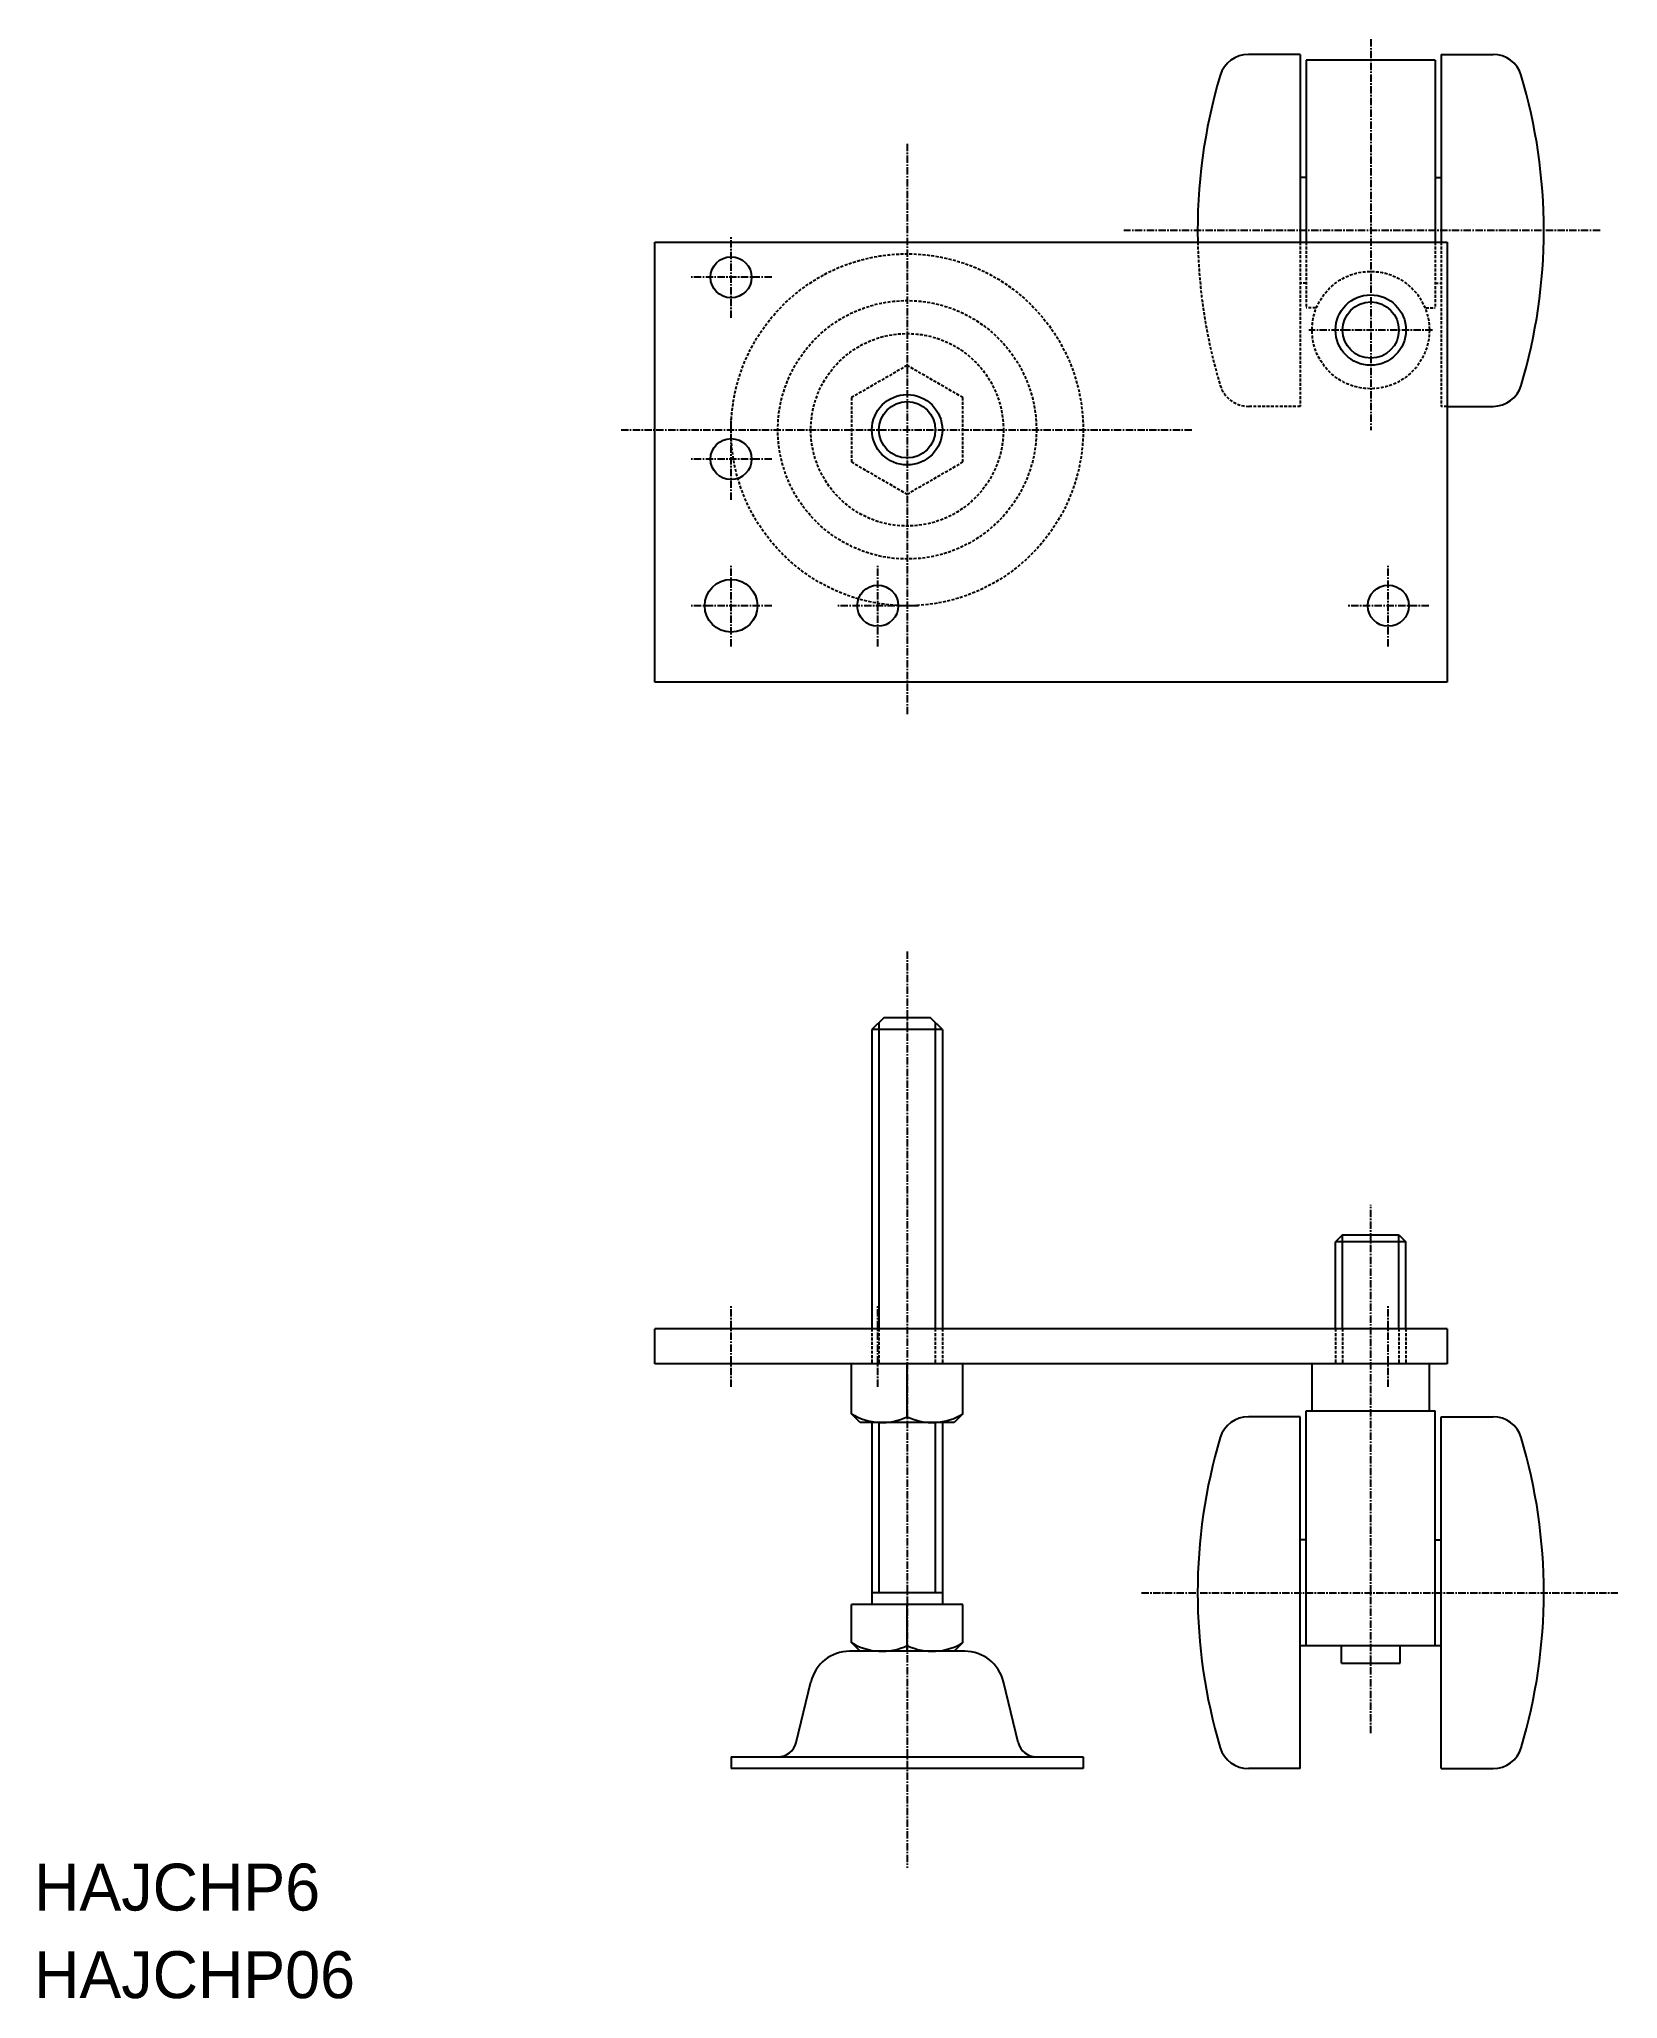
# Model space of a CAD drawing. Extents: x 1 to 270, y 0 to 334.
import ezdxf

# ---------------------------------------------------------------- set-up
doc = ezdxf.new("R2010")
doc.units = 0
doc.linetypes.add('CENTER', pattern=[2, 1.25, -0.25, 0.25, -0.25])
doc.linetypes.add('DASHED', pattern=[0.75, 0.5, -0.25])
doc.layers.get('0').update_dxf_attribs({"linetype": 'CONTINUOUS'})
doc.layers.add('CENTER', color=1, linetype='CENTER')

msp = doc.modelspace()

# ---------------------------------------------------------------- linework, layer by layer
at = {"color": 7, "linetype": 'CONTINUOUS'}
for p, q in [((215.78, 331.39), (206.93, 331.39)), ((215.78, 331.39), (215.78, 299.39)), ((239.78, 331.39), (239.78, 299.39)), ((239.78, 331.39), (248.64, 331.39)), ((216.78, 330.39), (216.78, 299.39)), ((238.78, 330.39), (216.78, 330.39)), ((238.78, 330.39), (238.78, 299.39)), ((216.78, 310.39), (215.78, 310.39)), ((238.78, 310.39), (239.78, 310.39)), ((105.78, 299.39), (240.78, 299.39)), ((105.78, 224.39), (105.78, 299.39)), ((240.78, 299.39), (240.78, 224.39)), ((240.78, 271.39), (248.64, 271.39)), ((240.78, 224.39), (105.78, 224.39)), ((144.79, 167.13), (142.79, 165.13)), ((152.79, 167.13), (144.79, 167.13)), ((154.79, 165.13), (152.79, 167.13)), ((142.79, 165.13), (142.79, 114.13)), ((154.79, 165.13), (142.79, 165.13)), ((154.79, 165.13), (154.79, 114.13)), ((222.98, 130.13), (221.78, 128.93)), ((221.78, 114.13), (221.78, 128.93)), ((233.78, 128.93), (221.78, 128.93)), ((222.98, 130.13), (232.58, 130.13)), ((232.58, 130.13), (233.78, 128.93)), ((233.78, 114.13), (233.78, 128.93)), ((240.78, 114.13), (105.78, 114.13)), ((105.78, 108.13), (105.78, 114.13)), ((240.78, 114.13), (240.78, 108.13)), ((240.78, 108.13), (105.78, 108.13)), ((139.28, 99.63), (139.28, 108.13)), ((148.79, 99.13), (148.79, 108.13)), ((158.28, 99.63), (158.28, 108.13)), ((217.78, 100.13), (217.78, 108.13)), ((237.78, 100.13), (237.78, 108.13)), ((140.78, 98.13), (139.28, 99.63)), ((156.78, 98.13), (140.78, 98.13)), ((142.79, 98.13), (142.79, 67.13)), ((154.79, 98.13), (154.79, 67.13)), ((158.28, 99.63), (156.78, 98.13)), ((215.78, 99.13), (206.93, 99.13)), ((215.78, 39.13), (215.78, 99.13)), ((216.78, 60.13), (216.78, 100.13)), ((216.78, 100.13), (238.78, 100.13)), ((238.78, 60.13), (238.78, 100.13)), ((239.78, 39.13), (239.78, 99.13)), ((239.78, 99.13), (248.64, 99.13)), ((216.78, 78.13), (215.78, 78.13)), ((238.78, 78.13), (239.78, 78.13)), ((158.29, 67.13), (139.29, 67.13)), ((139.29, 60.63), (139.29, 67.13)), ((154.79, 69.13), (142.79, 69.13)), ((148.79, 59.13), (148.79, 67.13)), ((158.29, 60.63), (158.29, 67.13)), ((140.79, 59.13), (139.29, 60.63)), ((158.29, 60.63), (156.79, 59.13)), ((158.6, 59.13), (138.98, 59.13)), ((156.79, 59.13), (140.79, 59.13)), ((215.78, 60.13), (239.78, 60.13)), ((222.78, 57.13), (222.78, 60.13)), ((222.78, 57.13), (232.78, 57.13)), ((232.78, 57.13), (232.78, 60.13)), ((129.86, 43.58), (132.37, 53.93)), ((167.71, 43.58), (165.2, 53.93)), ((118.79, 41.13), (178.79, 41.13)), ((118.79, 41.13), (118.79, 39.13)), ((178.79, 41.13), (178.79, 39.13)), ((178.79, 39.13), (118.79, 39.13)), ((215.78, 39.13), (206.93, 39.13)), ((239.78, 39.13), (248.64, 39.13))]:
    msp.add_line(p, q, dxfattribs=at)
at = {"color": 3, "linetype": 'DASHED'}
for p, q in [((215.78, 299.39), (215.78, 271.39)), ((216.78, 299.39), (216.78, 288.18)), ((238.78, 299.39), (238.78, 288.18)), ((239.78, 299.39), (239.78, 271.39)), ((216.78, 292.39), (215.78, 292.39)), ((238.78, 292.39), (239.78, 292.39)), ((218.4, 288.18), (216.78, 288.18)), ((237.17, 288.18), (238.78, 288.18)), ((148.78, 278.36), (139.28, 272.87)), ((158.28, 272.87), (148.78, 278.36)), ((139.28, 272.87), (139.28, 261.9)), ((158.28, 261.9), (158.28, 272.87)), ((215.78, 271.39), (206.93, 271.39)), ((240.78, 271.39), (239.78, 271.39)), ((139.28, 261.9), (148.78, 256.42)), ((148.78, 256.42), (158.28, 261.9)), ((142.79, 114.13), (142.79, 108.13)), ((143.98, 114.13), (143.98, 108.13)), ((153.58, 114.13), (153.58, 108.13)), ((154.79, 114.13), (154.79, 108.13)), ((221.78, 114.13), (221.78, 108.13)), ((222.98, 114.13), (222.98, 108.13)), ((232.58, 114.13), (232.58, 108.13)), ((233.78, 114.13), (233.78, 108.13))]:
    msp.add_line(p, q, dxfattribs=at)
at = {"color": 3, "linetype": 'CONTINUOUS'}
for p, q in [((143.98, 166.33), (143.98, 114.13)), ((153.58, 166.33), (153.58, 114.13)), ((222.98, 114.13), (222.98, 130.13)), ((232.58, 114.13), (232.58, 130.13)), ((143.96, 98.13), (143.96, 69.13)), ((153.58, 98.13), (153.58, 69.13))]:
    msp.add_line(p, q, dxfattribs=at)
at = {"color": 3, "linetype": 'DASHED'}
for centre, radius in [((148.78, 267.39), 30), ((227.78, 284.39), 10), ((148.78, 267.39), 22.03), ((148.78, 267.39), 16.41)]:
    msp.add_circle(centre, radius, dxfattribs=at)
at = {"color": 7, "linetype": 'CONTINUOUS'}
for centre, radius in [((118.78, 293.39), 3.5), ((227.78, 284.39), 6), ((148.78, 267.39), 6), ((118.78, 262.39), 3.5), ((118.78, 237.39), 4.5), ((143.78, 237.39), 3.5), ((230.78, 237.39), 3.5)]:
    msp.add_circle(centre, radius, dxfattribs=at)
at = {"color": 3, "linetype": 'CONTINUOUS'}
for centre in [(227.78, 284.39), (148.78, 267.39)]:
    msp.add_circle(centre, 4.8, dxfattribs=at)
at = {"color": 7, "linetype": 'CONTINUOUS'}
for centre, radius, start, end in [((206.93, 326.39), 5, 90, 163.3985), ((248.64, 326.39), 5, 16.6015, 90), ((290.78, 301.39), 92.5, 163.3985, 181.2389), ((164.78, 301.39), 92.5, 343.3985, 16.6015), ((248.64, 276.39), 5, 270, 343.3985), ((144.49, 107.86), 9.73, 237.7509, 296.2205), ((153.09, 107.86), 9.73, 243.7795, 302.2491), ((206.93, 94.13), 5, 90, 163.3985), ((248.64, 94.13), 5, 16.6015, 90), ((290.78, 69.13), 92.5, 163.3985, 196.6015), ((164.78, 69.13), 92.5, 343.3985, 16.6015), ((144.5, 68.9), 9.77, 237.81, 296.0307), ((153.08, 68.9), 9.77, 243.9693, 302.19), ((138.98, 52.33), 6.8, 89.9017, 166.3861), ((158.6, 52.33), 6.8, 13.6139, 90.0983), ((126.75, 44.33), 3.2, 270, 346.3861), ((170.82, 44.33), 3.2, 193.6139, 270), ((206.93, 44.13), 5, 196.6015, 270), ((248.64, 44.13), 5, 270, 343.3985)]:
    msp.add_arc(centre, radius, start, end, dxfattribs=at)
at = {"color": 3, "linetype": 'DASHED'}
for centre, radius, start, end in [((290.78, 301.39), 92.5, 181.2389, 196.6015), ((206.93, 276.39), 5, 196.6015, 270)]:
    msp.add_arc(centre, radius, start, end, dxfattribs=at)
at = {"layer": 'CENTER', "color": 1, "linetype": 'CENTER'}
for p, q in [((227.78, 333.98), (227.78, 267.34)), ((148.78, 316.14), (148.78, 218.64)), ((266.86, 301.39), (185.69, 301.39)), ((118.78, 286.47), (118.78, 300.3)), ((125.7, 293.39), (111.87, 293.39)), ((238.32, 284.39), (217.25, 284.39)), ((100.03, 267.39), (197.53, 267.39)), ((118.78, 255.47), (118.78, 269.3)), ((125.7, 262.39), (111.87, 262.39)), ((118.78, 230.47), (118.78, 244.3)), ((143.78, 230.47), (143.78, 244.3)), ((230.78, 230.47), (230.78, 244.3)), ((125.7, 237.39), (111.87, 237.39)), ((150.7, 237.39), (136.87, 237.39)), ((237.7, 237.39), (223.87, 237.39)), ((148.79, 178.45), (148.79, 22.19)), ((227.78, 45.16), (227.78, 135.28)), ((118.78, 104.21), (118.78, 118.04)), ((143.78, 104.21), (143.78, 118.04)), ((230.78, 104.21), (230.78, 118.04)), ((188.71, 69.13), (269.88, 69.13))]:
    msp.add_line(p, q, dxfattribs=at)

# ---------------------------------------------------------------- texts
at = {"color": 7, "linetype": 'CONTINUOUS'}
for s, p in [('HAJCHP6', (0, 14.93)), ('HAJCHP06', (0, 0))]:
    msp.add_text(s, height=8, dxfattribs=at).set_placement(p)

doc.saveas('drawing.dxf')
